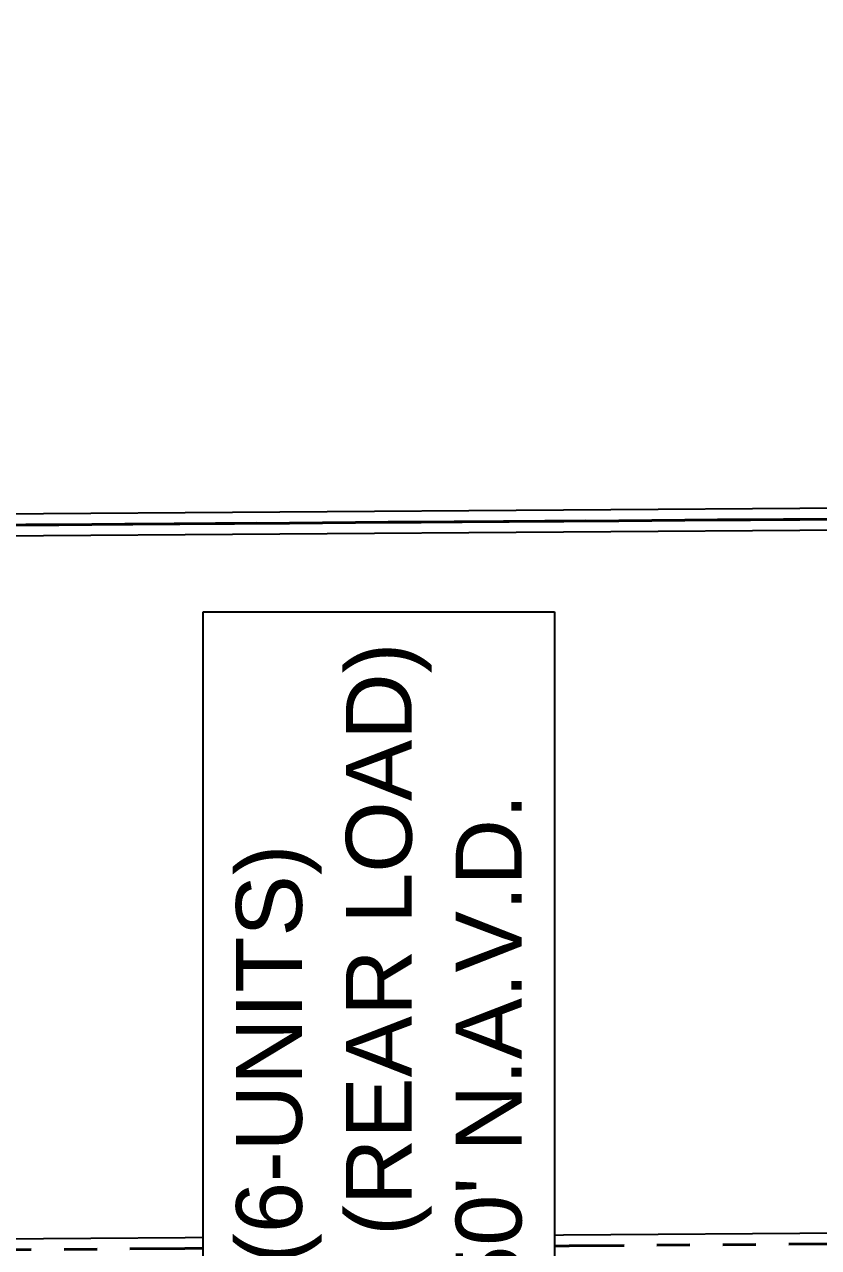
# Model space of a CAD drawing. Header units: feet. Extents: x 919634 to 928945, y 707022 to 708026.
# Drawn here: x 921037.73 to 921061.84, y 707164.86 to 707201.99 of the extents above; entities that cross this region are included whole.
import ezdxf

# ---------------------------------------------------------------- set-up
doc = ezdxf.new("R2010")
doc.units = ezdxf.units.FT
doc.header["$LTSCALE"] = 20
doc.header["$MEASUREMENT"] = 0
doc.linetypes.add('Site Plan$0$PHANTOM2', pattern=[1.25, 0.625, -0.125, 0.125, -0.125, 0.125, -0.125])
for name, color, linetype in [('-u-site-xref', 7, 'Continuous'), ('Site Plan$0$-u-site-bldg ID', 7, 'Continuous'), ('Site Plan$0$-u-site-bldg_interior', 252, 'Continuous')]:
    doc.layers.add(name, color=color, linetype=linetype)
doc.layers.add('Site Plan$0$SP-LOT LINES', color=252, linetype='Site Plan$0$PHANTOM2', lineweight=40)
doc.layers.get('-u-site-xref').off()
doc.styles.add('Site Plan$0$ARIAL', font='arial.ttf')

# ---------------------------------------------------------------- blocks, each defined once
blk = doc.blocks.new('Site Plan')
at = {"layer": 'Site Plan$0$-u-site-bldg_interior'}
for p, q in [((921071.104, 707187.368, 0), (921024.196, 707187.033, 0)), ((921064.692, 707186.656, 0), (921031.312, 707186.417, 0)), ((921011.556, 707164.942, 0), (921067.594, 707165.343, 0))]:
    blk.add_line(p, q, dxfattribs=at)
at = {"layer": 'Site Plan$0$SP-LOT LINES', "ltscale": 0.4, "elevation": 0}
for points in [[(921084.772, 707187.132), (921084.615, 707209.132), (920990.617, 707208.46), (920990.775, 707186.461)], [(921084.929, 707165.133), (921084.772, 707187.132), (920990.775, 707186.461), (920990.932, 707164.461)], [(921084.929, 707165.133), (921085.087, 707143.134), (920991.089, 707142.462), (920990.932, 707164.461)]]:
    blk.add_lwpolyline(points, close=True, dxfattribs=at)
at = {"layer": 'Site Plan$0$-u-site-bldg ID', "insert": (921044.152, 707164.986, 0), "char_height": 2, "width": 36.33866, "attachment_point": 2, "rotation": 90, "style": 'Site Plan$0$ARIAL', "bg_fill": 19, "box_fill_scale": 1.5, "bg_fill_color": 256, "bg_fill_transparency": 0}
blk.add_mtext("BLDG. 6 (6-UNITS)\\PTOWNHOME  (REAR LOAD)\\PF.F. = 14.50' N.A.V.D.", dxfattribs=at)

msp = doc.modelspace()

# ---------------------------------------------------------------- block references
at = {"layer": '-u-site-xref'}
msp.add_blockref('Site Plan', (0, 0), dxfattribs=at)

doc.saveas('drawing.dxf')
